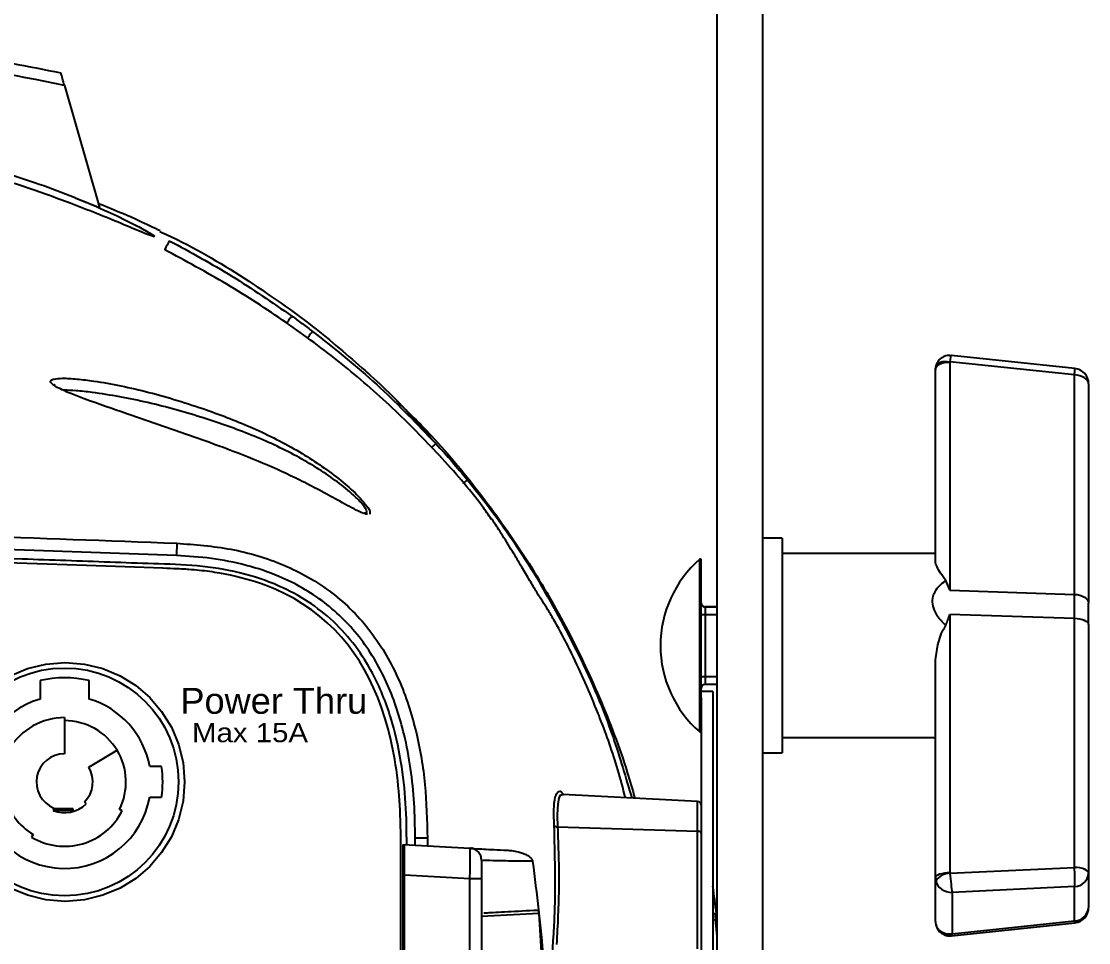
# Model space of a CAD drawing. Header units: inches. Extents: x 0.7 to 44.2, y 3.2 to 34.6.
# Drawn here: x 6.2 to 10.552, y 12.785 to 16.541 of the extents above; entities that cross this region are included whole.
import ezdxf

# ---------------------------------------------------------------- set-up
doc = ezdxf.new("R2010")
doc.units = ezdxf.units.IN
doc.header["$MEASUREMENT"] = 0
doc.layers.add('LABEL', color=2, linetype='Continuous')
doc.styles.add('Arial', font='arial.ttf')

msp = doc.modelspace()

# ---------------------------------------------------------------- linework, layer by layer
for p, q in [((9.0368, 11.9251), (9.0368, 18.7806)), ((9.2238, 11.9251), (9.2238, 18.7806)), ((6.3764, 16.2785), (6.5188, 15.782)), ((6.4228, 15.8205), (6.5188, 15.782)), ((9.9856, 15.1515), (9.9856, 14.2219)), ((10.4936, 15.099), (9.9857, 15.1527)), ((10.4958, 15.1252), (9.992, 15.1784)), ((9.9268, 14.3431), (9.9268, 15.1198)), ((10.4936, 14.2046), (10.4936, 15.099)), ((10.5518, 15.063), (10.5518, 14.1686)), ((7.0241, 14.8028), (7.0069, 14.8091)), ((7.8727, 14.8374), (7.8906, 14.8196)), ((7.5994, 14.5364), (7.5992, 14.5365)), ((7.6208, 14.5444), (7.6211, 14.5316)), ((6.8324, 14.3632), (5.1823, 14.4225)), ((6.8344, 14.4131), (6.8324, 14.3632)), ((9.3018, 14.4332), (9.2238, 14.4332)), ((9.3018, 14.4332), (9.3018, 13.5582)), ((9.9268, 14.3707), (9.3018, 14.3707)), ((8.9718, 14.3477), (8.9668, 14.3477)), ((8.9668, 13.6437), (8.9668, 14.3477)), ((8.9718, 13.7837), (8.9718, 14.3477)), ((9.9856, 14.2219), (10.4936, 14.2046)), ((8.9878, 14.154), (8.9878, 14.1529)), ((9.0368, 14.154), (8.9878, 14.154)), ((8.9878, 14.1529), (8.9878, 14.1218)), ((9.0368, 14.1529), (8.9878, 14.1529)), ((10.5518, 14.082), (10.5518, 14.1686)), ((8.9878, 14.1218), (8.9878, 13.8683)), ((9.0368, 14.1218), (8.9878, 14.1218)), ((9.9856, 14.1229), (9.9856, 13.0691)), ((10.4936, 14.1057), (9.9856, 14.1229)), ((10.4936, 13.0918), (10.4936, 14.1057)), ((10.5518, 14.082), (10.5518, 13.0682)), ((9.9268, 13.0483), (9.9268, 13.9288)), ((6.2768, 13.8531), (6.2768, 13.778)), ((6.4768, 13.778), (6.4768, 13.8531)), ((8.9878, 13.8683), (8.9878, 13.8374)), ((9.0368, 13.8683), (8.9878, 13.8683)), ((9.0368, 13.8374), (8.9878, 13.8374)), ((9.0198, 13.8084), (8.9718, 13.8084)), ((9.0198, 13.8084), (9.0198, 10.8084)), ((8.9718, 13.7837), (8.9718, 10.8084)), ((6.3768, 13.7025), (6.3768, 13.555)), ((8.9668, 13.6437), (8.9718, 13.6437)), ((9.3018, 13.6207), (9.9268, 13.6207)), ((6.475, 13.4997), (6.5908, 13.5693)), ((9.2238, 13.5582), (9.3018, 13.5582)), ((6.7718, 13.5025), (6.7237, 13.5025)), ((6.7237, 13.3775), (6.7718, 13.3775)), ((8.9575, 13.3597), (8.4085, 13.3884)), ((8.9575, 13.2392), (8.9575, 13.3597)), ((6.3333, 13.3335), (6.3298, 13.3242)), ((6.3301, 13.325), (6.4118, 13.325)), ((6.4118, 13.33), (6.332, 13.33)), ((6.4118, 13.325), (6.4118, 13.33)), ((6.4648, 13.3512), (6.4577, 13.3583)), ((6.6115, 13.3226), (6.6004, 13.3282)), ((8.3866, 13.2571), (8.9575, 13.2392)), ((8.9575, 12.7592), (8.9575, 13.2392)), ((6.2481, 13.2256), (6.2417, 13.2149)), ((7.8063, 13.1819), (7.8063, 13.2111)), ((7.8562, 13.2111), (7.8063, 13.2111)), ((7.7567, 11.4331), (7.7567, 13.1845)), ((7.7567, 13.1845), (8.0294, 13.1702)), ((7.7618, 11.5574), (7.7618, 13.0594)), ((8.0294, 13.0453), (7.7618, 13.0594)), ((9.9857, 13.0677), (10.4936, 13.0918)), ((10.5518, 13.0682), (10.5518, 12.9284)), ((8.0294, 11.5715), (8.0294, 13.0453)), ((8.0768, 13.0453), (8.0768, 11.5715)), ((9.9268, 12.8716), (9.9268, 13.0483)), ((10.4947, 13.0136), (9.9947, 12.9898)), ((10.4947, 12.8739), (10.4947, 13.0136)), ((9.9947, 12.9898), (9.9947, 12.821)), ((8.3101, 12.9031), (8.0768, 12.8909)), ((8.0773, 12.9059), (8.0773, 12.9059)), ((8.3101, 12.9031), (8.3427, 12.3784)), ((9.0304, 12.8778), (9.0198, 12.8768)), ((9.0368, 12.8129), (9.0304, 12.8778)), ((9.992, 12.813), (10.4958, 12.8663)), ((9.9947, 12.821), (10.4947, 12.8739))]:
    msp.add_line(p, q)
at = {"flags": 128}
for points in [[(9.9268, 15.1198), (9.9279, 15.1263), (9.9313, 15.1325), (9.9368, 15.1381), (9.9442, 15.143), (9.9532, 15.1469), (9.9634, 15.1497), (9.9743, 15.1513), (9.9856, 15.1515)], [(9.9281, 15.1309), (9.9295, 15.1372), (9.933, 15.1428), (9.9385, 15.1475), (9.9457, 15.1511), (9.9545, 15.1535), (9.9643, 15.1546), (9.9749, 15.1544), (9.9857, 15.1527)], [(10.5518, 15.063), (10.5507, 15.0697), (10.5474, 15.0762), (10.5421, 15.0823), (10.535, 15.0876), (10.5262, 15.0921), (10.5162, 15.0956), (10.5052, 15.0979), (10.4936, 15.099)], [(10.4936, 14.2046), (10.5052, 14.2035), (10.5162, 14.2012), (10.5262, 14.1977), (10.535, 14.1932), (10.5421, 14.1879), (10.5474, 14.1819), (10.5507, 14.1754), (10.5518, 14.1686)], [(10.5518, 14.082), (10.5507, 14.0864), (10.5474, 14.0907), (10.5421, 14.0947), (10.535, 14.0982), (10.5262, 14.1011), (10.5162, 14.1034), (10.5052, 14.1049), (10.4936, 14.1057)], [(8.9718, 13.2302), (8.9715, 13.2319), (8.9707, 13.2335), (8.9694, 13.235), (8.9676, 13.2364), (8.9655, 13.2375), (8.963, 13.2383), (8.9603, 13.2389), (8.9575, 13.2392)], [(7.8562, 13.2111), (7.8563, 13.1952), (7.8563, 13.1792)], [(9.9856, 13.0691), (9.9743, 13.069), (9.9634, 13.068), (9.9532, 13.0661), (9.9442, 13.0635), (9.9368, 13.0603), (9.9313, 13.0566), (9.9279, 13.0525), (9.9268, 13.0483)], [(10.5518, 13.0682), (10.5507, 13.0726), (10.5474, 13.0769), (10.5421, 13.0808), (10.535, 13.0843), (10.5262, 13.0873), (10.5162, 13.0896), (10.5052, 13.0911), (10.4936, 13.0918)]]:
    msp.add_lwpolyline(points, dxfattribs=at)
msp.add_circle((6.3768, 13.44), 0.4645)
for centre, radius, start, end in [((5.0818, 10.3584), 6.06, 77.66405, 89.8109), ((10.121, 15.1437), 0.3753, 353.1555, 357.1607), ((10.4893, 15.063), 0.0625, 0, 83.9624), ((9.271, 13.9957), 0.4653, 130.8426, 229.1574), ((8.9878, 14.17), 0.016, 180.0003, 270.0003), ((8.9878, 14.1689), 0.016, 180.0003, 270.0003), ((8.9838, 13.1934), 0.9284, 89.7532, 90.7406), ((6.3768, 13.44), 0.425, 76.391, 103.609), ((8.9838, 12.9399), 0.9284, 89.7532, 90.7406), ((8.9878, 13.8214), 0.016, 89.9997, 179.9997), ((6.3768, 13.44), 0.3525, 106.4804, 349.7872), ((6.3768, 13.44), 0.3525, 10.2128, 73.5196), ((6.3768, 13.44), 0.2625, 90, 149.0362), ((6.3768, 13.44), 0.25, 31.1296, 90), ((6.3768, 13.44), 0.25, 149.0362, 239.0362), ((6.3768, 13.44), 0.115, 90, 247.8194), ((6.3768, 13.44), 0.25, 333.4349, 31.1296), ((6.3768, 13.44), 0.115, 314.727, 31.2818), ((6.3768, 13.44), 0.4, 351.0107, 8.9893), ((8.9568, 13.3447), 0.015, 0, 87), ((6.3768, 13.44), 0.2625, 239.0362, 333.4349), ((6.3768, 13.44), 0.125, 247.9139, 314.7488), ((8.385, 13.2717), 0.0147, 214.7879, 276.302), ((9.9862, 12.9972), 0.0704, 90.3709, 145.6415), ((10.0302, 13.0463), 0.4657, 355.9786, 5.6145), ((10.4936, 13.0718), 0.0582, 271.0466, 356.4027), ((4.0818, 12.3084), 4.9882, 6.8462, 8.1393), ((10.4936, 12.9321), 0.0582, 271.0466, 356.4027), ((10.4893, 12.9284), 0.0625, 276.0376, 0), ((10.5558, 12.879), 0.0613, 184.8609, 192.0343)]:
    msp.add_arc(centre, radius, start, end)
for centre, major_axis, ratio, start_param, end_param in [((9.9931, 15.1512), (0.00747, -0.00077), 0.818682, 3.020011, 3.226135), ((9.9893, 15.1159), (0.0027, 0.0626), 0.100675, 6.276967, 7.228544), ((9.9893, 15.1195), (0.0625, -0.001), 0.869776, 2.949999, 3.156122), ((10.4893, 13.9155), (0.0021, 0.5002), 0.007684, 5.102457, 5.328794), ((9.9931, 13.0688), (0.00732, -0.00177), 0.923694, 3.36192, 3.568043), ((9.9893, 13.0444), (-0.0068, 0.0622), 0.016562, 1.185847, 2.637787), ((9.9893, 13.048), (0.0625, -0.0012), 0.882937, 3.157886, 3.36401), ((9.9893, 13.0444), (0.0612, -0.0148), 0.858356, 3.552771, 5.00471), ((9.9893, 12.8719), (0.0625, 0.001), 0.869776, 3.127063, 3.333187), ((9.9893, 12.8755), (0.061, 0.0159), 0.867945, 3.125349, 4.577288), ((9.9893, 12.8755), (-0.0027, 0.0626), 0.100675, 3.147811, 3.648174)]:
    msp.add_ellipse(centre, major_axis=major_axis, ratio=ratio, start_param=start_param, end_param=end_param)
for points, knots in [([(5.5493, 16.4492), (5.5507, 16.449), (5.6876, 16.4385), (5.9602, 16.4094), (6.2274, 16.3572), (6.3613, 16.3311)], [0, 0, 0, 0, 0.005481, 0.501597, 1, 1, 1, 1]), ([(6.3764, 16.2785), (6.3735, 16.2888), (6.3674, 16.3101), (6.3626, 16.3268), (6.3617, 16.3299), (6.3613, 16.3311)], [0, 0, 0, 0, 0.354665, 0.734886, 1, 1, 1, 1]), ([(6.0144, 15.9589), (6.1013, 15.9331), (6.237, 15.8928), (6.4171, 15.8241), (6.5434, 15.77), (6.6405, 15.7235), (6.6993, 15.6925), (6.7295, 15.6748), (6.7424, 15.6664), (6.742, 15.6655), (6.7419, 15.6655)], [0, 0, 0, 0, 0.314225, 0.490847, 0.670153, 0.798166, 0.891176, 0.943231, 0.994911, 1, 1, 1, 1]), ([(6.7415, 15.6638), (6.7416, 15.6636), (6.7417, 15.6632), (6.7378, 15.664), (6.7256, 15.6677), (6.6825, 15.6848), (6.6067, 15.7167), (6.5071, 15.7575), (6.3755, 15.8088), (6.2127, 15.8678), (6.0842, 15.9069), (6.0195, 15.9265)], [0, 0, 0, 0, 0.007218, 0.015314, 0.05959, 0.131623, 0.258674, 0.393279, 0.530849, 0.763921, 1, 1, 1, 1]), ([(6.7659, 15.6865), (6.7536, 15.6926), (6.7198, 15.7093), (6.6317, 15.75), (6.5491, 15.7833), (6.514, 15.7974)], [0, 0, 0, 0, 0.245783, 0.680046, 1, 1, 1, 1]), ([(6.7648, 15.6842), (6.7886, 15.6733), (6.9215, 15.6125), (7.1351, 15.4794), (7.3961, 15.2977), (7.5449, 15.167), (7.615, 15.1054)], [0, 0, 0, 0, 0.07625, 0.424732, 0.72911, 1, 1, 1, 1]), ([(6.8036, 15.6465), (6.803, 15.6452), (6.7985, 15.6363), (6.7919, 15.6235), (6.785, 15.6099), (6.7849, 15.6097)], [0, 0, 0, 0, 0.1408638, 0.9880298, 1, 1, 1, 1]), ([(6.8036, 15.6465), (6.8896, 15.5997), (7.0614, 15.5062), (7.2223, 15.395), (7.3028, 15.3394)], [0, 0, 0, 0, 0.500224, 1, 1, 1, 1]), ([(8.1175, 14.5101), (8.1049, 14.5281), (8.0407, 14.62), (7.9062, 14.7727), (7.7148, 14.968), (7.5057, 15.1489), (7.2794, 15.3167), (7.0397, 15.4726), (6.87, 15.5639), (6.7849, 15.6097)], [0, 0, 0, 0, 0.037742, 0.192982, 0.349226, 0.508341, 0.668344, 0.833812, 1, 1, 1, 1]), ([(7.3028, 15.3394), (7.302, 15.3383), (7.3005, 15.3362), (7.2926, 15.3253), (7.2848, 15.3144), (7.2823, 15.311)], [0, 0, 0, 0, 0.440052, 0.822217, 1, 1, 1, 1]), ([(7.3028, 15.3394), (7.317, 15.3291), (7.3455, 15.3085), (7.3736, 15.2874), (7.3876, 15.2769)], [0, 0, 0, 0, 0.499933, 1, 1, 1, 1]), ([(7.3876, 15.2769), (7.3868, 15.2758), (7.3853, 15.2738), (7.3771, 15.2629), (7.3689, 15.2521), (7.3662, 15.2485)], [0, 0, 0, 0, 0.436143, 0.814735, 1, 1, 1, 1]), ([(7.3876, 15.2769), (7.4767, 15.2065), (7.6482, 15.0708), (7.7998, 14.9132), (7.8727, 14.8374)], [0, 0, 0, 0, 0.519085, 1, 1, 1, 1]), ([(9.992, 15.1776), (9.988, 15.1781), (9.9771, 15.1796), (9.9593, 15.1739), (9.942, 15.1615), (9.9324, 15.147), (9.9295, 15.1375), (9.9286, 15.1347)], [0, 0, 0, 0, 0.144337, 0.393264, 0.644067, 0.897576, 1, 1, 1, 1]), ([(7.8731, 14.8379), (7.8468, 14.8683), (7.7848, 14.9399), (7.6908, 15.0371), (7.623, 15.0986), (7.5912, 15.1274)], [0, 0, 0, 0, 0.280976, 0.662144, 1, 1, 1, 1]), ([(6.3262, 15.063), (6.3235, 15.0655), (6.3174, 15.0711), (6.32, 15.0784), (6.3289, 15.0811), (6.3336, 15.0826)], [0, 0, 0, 0, 0.2689968, 0.6161481, 1, 1, 1, 1]), ([(7.0069, 14.8091), (7.0069, 14.8091), (6.9445, 14.8319), (6.8187, 14.8764), (6.6338, 14.9397), (6.4936, 14.9879), (6.3988, 15.0242), (6.3558, 15.0434), (6.3309, 15.0573), (6.3271, 15.0619), (6.3262, 15.063)], [0, 0, 0, 0, 0.000047, 0.260529, 0.522956, 0.771839, 0.855159, 0.94841, 0.987458, 1, 1, 1, 1]), ([(6.3336, 15.0826), (6.3443, 15.0838), (6.3709, 15.087), (6.4282, 15.083), (6.5082, 15.0733), (6.6064, 15.0555), (6.7597, 15.0199), (6.9407, 14.9644), (7.1152, 14.8971), (7.2417, 14.8375), (7.3323, 14.7877), (7.4174, 14.7338), (7.4947, 14.6772), (7.5605, 14.6202), (7.6019, 14.5754), (7.6209, 14.5499), (7.6208, 14.5449), (7.6208, 14.5444)], [0, 0, 0, 0, 0.032063, 0.0800538, 0.1292806, 0.2075179, 0.2864205, 0.4474835, 0.5795899, 0.6468572, 0.7147241, 0.7762209, 0.8390515, 0.9019641, 0.954452, 0.9959853, 1, 1, 1, 1]), ([(6.3376, 15.058), (6.3368, 15.0587), (6.3359, 15.0596), (6.3362, 15.0593), (6.3362, 15.0592)], [0, 0, 0, 0, 0.794284, 1, 1, 1, 1]), ([(7.5994, 14.5376), (7.6019, 14.5374), (7.6106, 14.5366), (7.6083, 14.549), (7.5887, 14.5765), (7.5453, 14.6191), (7.4814, 14.67), (7.4049, 14.7213), (7.2918, 14.7871), (7.138, 14.8576), (6.934, 14.9291), (6.7155, 14.9902), (6.5409, 15.022), (6.4261, 15.0355), (6.3893, 15.0365), (6.3727, 15.0369)], [0, 0, 0, 0, 0.0157257, 0.0546559, 0.0937276, 0.1437498, 0.2046332, 0.2656548, 0.3268286, 0.4599001, 0.5934164, 0.7530252, 0.9122933, 0.9604862, 1, 1, 1, 1]), ([(7.7287, 14.9955), (7.7768, 14.9485), (7.9026, 14.8256), (8.0805, 14.6084), (8.264, 14.3484), (8.424, 14.0743), (8.5609, 13.7841), (8.6522, 13.5481), (8.6916, 13.4085), (8.7017, 13.3731)], [0, 0, 0, 0, 0.105444, 0.275646, 0.43931, 0.604124, 0.772556, 0.942234, 1, 1, 1, 1]), ([(7.6117, 14.5317), (7.6098, 14.5315), (7.6016, 14.5309), (7.5615, 14.55), (7.4959, 14.5857), (7.4156, 14.6295), (7.3148, 14.6814), (7.1842, 14.7424), (7.0778, 14.7826), (7.0241, 14.8028)], [0, 0, 0, 0, 0.032532, 0.141075, 0.294467, 0.417989, 0.544619, 0.769954, 1, 1, 1, 1]), ([(7.8906, 14.8196), (7.8896, 14.8187), (7.8879, 14.8171), (7.8802, 14.8102), (7.8732, 14.8037), (7.8727, 14.8032)], [0, 0, 0, 0, 0.516441, 0.963412, 1, 1, 1, 1]), ([(7.8906, 14.8196), (7.9126, 14.7953), (7.9565, 14.7467), (7.9983, 14.6965), (8.0192, 14.6714)], [0, 0, 0, 0, 0.502172, 1, 1, 1, 1]), ([(8.0192, 14.6714), (8.0182, 14.6706), (8.0163, 14.6691), (8.0086, 14.6628), (8.0014, 14.6569), (8.0011, 14.6566)], [0, 0, 0, 0, 0.52378, 0.976811, 1, 1, 1, 1]), ([(8.0192, 14.6714), (8.07, 14.6073), (8.1707, 14.4801), (8.2576, 14.343), (8.3006, 14.2751)], [0, 0, 0, 0, 0.504396, 1, 1, 1, 1]), ([(8.5519, 13.7187), (8.5346, 13.7615), (8.5009, 13.845), (8.4514, 13.9501), (8.4092, 14.0328), (8.376, 14.093), (8.3469, 14.1425), (8.3292, 14.1697), (8.3144, 14.1928), (8.3017, 14.2133), (8.2879, 14.2362), (8.2667, 14.2721), (8.2367, 14.323), (8.1982, 14.3871), (8.1581, 14.4519), (8.1315, 14.4922), (8.1189, 14.5112)], [0, 0, 0, 0, 0.129714, 0.253309, 0.334557, 0.406997, 0.471983, 0.531338, 0.557569, 0.581695, 0.605869, 0.632205, 0.69722, 0.784775, 0.898293, 1, 1, 1, 1]), ([(5.1372, 14.474), (5.4201, 14.4643), (5.9858, 14.445), (6.5515, 14.4237), (6.8344, 14.4131)], [0, 0, 0, 0, 0.499991, 1, 1, 1, 1]), ([(6.8344, 14.4131), (6.9082, 14.4075), (7.0569, 14.3961), (7.2373, 14.3423), (7.3727, 14.2759), (7.4675, 14.2131), (7.5529, 14.138), (7.6273, 14.0523), (7.6899, 13.9579), (7.7574, 13.8241), (7.8144, 13.6474), (7.8505, 13.4296), (7.8543, 13.2839), (7.8562, 13.2111)], [0, 0, 0, 0, 0.124274, 0.250045, 0.313348, 0.377227, 0.440503, 0.50388, 0.567499, 0.630307, 0.755197, 0.877835, 1, 1, 1, 1]), ([(7.7717, 13.1837), (7.7712, 13.2401), (7.7701, 13.3534), (7.7503, 13.5284), (7.7099, 13.7079), (7.6458, 13.8669), (7.5644, 13.9966), (7.4761, 14.0958), (7.3704, 14.1786), (7.2418, 14.2474), (7.089, 14.2972), (6.9163, 14.3246), (6.7391, 14.329), (6.5013, 14.3381), (6.085, 14.3525), (5.5987, 14.3701), (5.2313, 14.3833), (5.1018, 14.3879)], [0, 0, 0, 0, 0.049612, 0.099523, 0.154558, 0.210928, 0.249291, 0.288686, 0.327086, 0.366656, 0.416409, 0.467556, 0.519832, 0.572145, 0.676771, 0.886022, 1, 1, 1, 1]), ([(7.8063, 13.2111), (7.8054, 13.2587), (7.8038, 13.3535), (7.789, 13.4947), (7.7653, 13.6226), (7.7332, 13.7368), (7.695, 13.8368), (7.6467, 13.9325), (7.5875, 14.0218), (7.5174, 14.1027), (7.437, 14.1734), (7.3477, 14.2325), (7.2412, 14.2849), (7.1168, 14.3262), (6.9761, 14.354), (6.8802, 14.3601), (6.8324, 14.3632)], [0, 0, 0, 0, 0.083513, 0.166323, 0.248892, 0.31155, 0.374168, 0.436542, 0.499362, 0.561688, 0.62381, 0.686649, 0.749183, 0.831492, 0.916017, 1, 1, 1, 1]), ([(9.9694, 14.2609), (9.9617, 14.2712), (9.9398, 14.3005), (9.9276, 14.3279), (9.9268, 14.3415), (9.9268, 14.3431)], [0, 0, 0, 0, 0.324577, 0.922742, 1, 1, 1, 1]), ([(8.3006, 14.2751), (8.3599, 14.1703), (8.479, 13.9601), (8.6069, 13.6566), (8.6649, 13.4569), (8.6891, 13.3737)], [0, 0, 0, 0, 0.366698, 0.736137, 1, 1, 1, 1]), ([(9.9694, 14.0773), (9.9587, 14.0883), (9.9422, 14.1051), (9.924, 14.135), (9.9139, 14.1647), (9.9159, 14.1947), (9.9307, 14.2289), (9.9515, 14.2486), (9.9686, 14.2603), (9.9694, 14.2609)], [0, 0, 0, 0, 0.190457, 0.293194, 0.446601, 0.600717, 0.707922, 0.98553, 1, 1, 1, 1]), ([(9.9856, 14.2219), (9.9855, 14.2221), (9.9801, 14.2356), (9.9747, 14.2483), (9.9694, 14.2609)], [0, 0, 0, 0, 0.0172764, 1, 1, 1, 1]), ([(9.9694, 14.0773), (9.9747, 14.0924), (9.9801, 14.1077), (9.9855, 14.1226), (9.9856, 14.1229)], [0, 0, 0, 0, 0.9827236, 1, 1, 1, 1]), ([(9.9268, 13.9288), (9.9294, 13.9522), (9.9347, 14.0002), (9.9521, 14.0507), (9.9674, 14.0742), (9.9694, 14.0773)], [0, 0, 0, 0, 0.454626, 0.927986, 1, 1, 1, 1]), ([(8.6638, 13.3751), (8.6533, 13.4134), (8.6233, 13.523), (8.5853, 13.6377), (8.5542, 13.7122), (8.5516, 13.7186)], [0, 0, 0, 0, 0.329844, 0.942747, 1, 1, 1, 1]), ([(8.3729, 13.2633), (8.3724, 13.2766), (8.3707, 13.3189), (8.3735, 13.3738), (8.3864, 13.4026), (8.4002, 13.4056), (8.4101, 13.389), (8.4104, 13.3883)], [0, 0, 0, 0, 0.126822, 0.40503, 0.691356, 0.98853, 1, 1, 1, 1]), ([(8.4072, 13.3845), (8.4051, 13.3856), (8.3956, 13.3904), (8.3877, 13.3607), (8.3843, 13.3106), (8.3861, 13.2699), (8.3866, 13.2571)], [0, 0, 0, 0, 0.107189, 0.47685, 0.836156, 1, 1, 1, 1]), ([(8.408, 13.3888), (8.4073, 13.3888), (8.4063, 13.3887), (8.407, 13.3883), (8.4073, 13.3882)], [0, 0, 0, 0, 0.660103, 1, 1, 1, 1]), ([(8.3684, 12.7849), (8.369, 12.7928), (8.3716, 12.8327), (8.38, 12.9919), (8.376, 13.1436), (8.3729, 13.2633)], [0, 0, 0, 0, 0.050102, 0.250518, 1, 1, 1, 1]), ([(8.3866, 13.2571), (8.3895, 13.1771), (8.3951, 13.0169), (8.3866, 12.8572), (8.3823, 12.7772)], [0, 0, 0, 0, 0.4994289, 1, 1, 1, 1]), ([(7.7618, 13.0594), (7.7618, 13.0779), (7.7618, 13.1045), (7.7618, 13.1355), (7.7618, 13.1537), (7.7618, 13.1676), (7.7618, 13.1816), (7.7618, 13.1831), (7.7618, 13.1842)], [0, 0, 0, 0, 0.273164, 0.38987, 0.5, 0.61013, 0.726835, 1, 1, 1, 1]), ([(8.0294, 13.0453), (8.0294, 13.0453), (8.0295, 13.0604), (8.0298, 13.0856), (8.0303, 13.119), (8.0305, 13.143), (8.0302, 13.161), (8.0297, 13.1689), (8.0295, 13.1702), (8.0294, 13.1702), (8.0294, 13.1702)], [0, 0, 0, 0, 0.000012, 0.223504, 0.372081, 0.522631, 0.666136, 0.861239, 0.999988, 1, 1, 1, 1]), ([(8.0294, 13.1702), (8.0294, 13.1702), (8.0472, 13.1692), (8.0198, 13.1705), (8.0636, 13.1675), (8.1146, 13.1646), (8.152, 13.1628), (8.1742, 13.1619), (8.1784, 13.1617)], [0, 0, 0, 0, 0.000001, 0.240735, 0.599273, 0.778425, 0.957566, 1, 1, 1, 1]), ([(8.0345, 13.1689), (8.0345, 13.1689), (8.0383, 13.1687), (8.0431, 13.1685), (8.0478, 13.1682)], [0, 0, 0, 0, 0.014444, 1, 1, 1, 1]), ([(8.1784, 13.1617), (8.1852, 13.1612), (8.2009, 13.1601), (8.223, 13.1562), (8.2425, 13.1505), (8.2558, 13.1451), (8.2648, 13.1403), (8.271, 13.136), (8.2753, 13.1324), (8.2782, 13.1293), (8.2803, 13.1267), (8.2819, 13.1242), (8.283, 13.122), (8.2838, 13.1197), (8.2843, 13.118), (8.2845, 13.1168), (8.2846, 13.1164)], [0, 0, 0, 0, 0.20075, 0.46212, 0.637654, 0.755571, 0.834845, 0.888213, 0.924225, 0.948612, 0.965221, 0.976632, 0.987875, 0.992652, 0.997483, 1, 1, 1, 1]), ([(8.0768, 13.1202), (8.0768, 13.12), (8.0768, 13.1195), (8.0768, 13.1149), (8.0768, 13.1057), (8.0768, 13.0935), (8.0768, 13.0732), (8.0768, 13.0564), (8.0768, 13.0453)], [0, 0, 0, 0, 0.172101, 0.372363, 0.483949, 0.595481, 0.733863, 1, 1, 1, 1]), ([(8.2846, 13.1164), (8.2599, 13.1167), (8.2162, 13.1172), (8.1622, 13.1181), (8.1082, 13.1193), (8.0927, 13.1198), (8.0824, 13.1201)], [0, 0, 0, 0, 0.2444641, 0.433405, 0.6222061, 1, 1, 1, 1]), ([(8.2846, 13.1164), (8.3016, 12.9842), (8.3338, 12.7338), (8.3396, 12.4815), (8.3424, 12.3623)], [0, 0, 0, 0, 0.527938, 1, 1, 1, 1]), ([(8.0854, 12.9063), (8.0887, 12.9065), (8.095, 12.9068), (8.1322, 12.9088), (8.1972, 12.9122), (8.263, 12.9156), (8.3064, 12.9179)], [0, 0, 0, 0, 0.221406, 0.419372, 0.61753, 1, 1, 1, 1]), ([(8.3064, 12.9179), (8.3067, 12.9177), (8.3072, 12.9174), (8.3081, 12.9148), (8.309, 12.9109), (8.3097, 12.9067), (8.31, 12.9041), (8.3101, 12.9031)], [0, 0, 0, 0, 0.2203516, 0.4407013, 0.6607005, 0.8777731, 1, 1, 1, 1]), ([(9.0337, 12.903), (9.0339, 12.903), (9.0374, 12.9033), (9.0283, 12.9025), (9.0198, 12.9017)], [0, 0, 0, 0, 0.068266, 1, 1, 1, 1]), ([(9.0289, 12.9025), (9.0288, 12.9022), (9.0285, 12.9017), (9.0286, 12.8973), (9.0291, 12.891), (9.0297, 12.8841), (9.0302, 12.8795), (9.0304, 12.8778)], [0, 0, 0, 0, 0.215893, 0.431782, 0.647741, 0.863688, 1, 1, 1, 1]), ([(9.9286, 12.8567), (9.9311, 12.8501), (9.936, 12.8369), (9.9516, 12.8218), (9.9701, 12.8139), (9.9844, 12.8116), (9.9912, 12.8131), (9.992, 12.8133)], [0, 0, 0, 0, 0.249571, 0.500336, 0.748534, 0.969089, 1, 1, 1, 1]), ([(8.356, 12.3661), (8.3561, 12.3842), (8.3562, 12.4467), (8.3582, 12.5509), (8.3619, 12.6749), (8.3663, 12.7482), (8.3684, 12.7849)], [0, 0, 0, 0, 0.120169, 0.413363, 0.706682, 1, 1, 1, 1])]:
    msp.add_open_spline(points, degree=3, knots=knots)
for points in [[(8.0768, 13.1202), (8.0761, 13.1266), (8.0746, 13.1392), (8.0638, 13.1554), (8.0482, 13.1671), (8.0357, 13.1691), (8.0294, 13.1702)], [(8.0768, 13.0453), (8.0761, 13.0453), (8.0746, 13.0453), (8.0638, 13.0453), (8.0482, 13.0453), (8.0357, 13.0453), (8.0294, 13.0453)]]:
    msp.add_open_spline(points, degree=3)
at = {"layer": 'LABEL'}
for points in [[(7.7392, 13.402), (7.7392, 13.402), (7.7371, 13.4241), (7.7347, 13.446), (7.7321, 13.4676), (7.7292, 13.489), (7.7261, 13.5101), (7.7227, 13.5309), (7.719, 13.5515), (7.7151, 13.5719), (7.711, 13.5919), (7.7066, 13.6118), (7.7066, 13.6118), (7.6953, 13.6571), (7.6827, 13.701), (7.6687, 13.7433), (7.6534, 13.7841), (7.6367, 13.8234), (7.6187, 13.8612), (7.5992, 13.8975), (7.5785, 13.9323), (7.5564, 13.9655), (7.5329, 13.9973), (7.5329, 13.9973), (7.5061, 14.0297), (7.4778, 14.0604), (7.4478, 14.0893), (7.4163, 14.1164), (7.3832, 14.1418), (7.3485, 14.1654), (7.3122, 14.1872), (7.2743, 14.2072), (7.2349, 14.2255), (7.1939, 14.242), (7.1939, 14.242), (7.1748, 14.2488), (7.1553, 14.2554), (7.1356, 14.2615), (7.1155, 14.2673), (7.0951, 14.2727), (7.0743, 14.2778), (7.0532, 14.2825), (7.0318, 14.2868), (7.0101, 14.2908), (6.988, 14.2944), (6.988, 14.2944), (6.9779, 14.2959), (6.9676, 14.2974), (6.9573, 14.2987), (6.947, 14.3), (6.9365, 14.3012), (6.926, 14.3024), (6.9155, 14.3034), (6.9049, 14.3044), (6.8942, 14.3053), (6.8834, 14.3061), (6.8834, 14.3061), (6.8774, 14.3065), (6.8704, 14.307), (6.8624, 14.3074), (6.8534, 14.3078), (6.8433, 14.3083), (6.8323, 14.3088), (6.8202, 14.3093), (6.807, 14.3098), (6.7929, 14.3104), (6.7778, 14.3109), (6.7778, 14.3109), (6.6238, 14.3164), (6.4663, 14.322), (6.3053, 14.3277), (6.1408, 14.3336)], [(6.3792, 13.927), (6.3792, 13.927), (6.4582, 13.9206), (6.5332, 13.9022), (6.603, 13.8727), (6.6669, 13.833), (6.7236, 13.7844), (6.7723, 13.7276), (6.8119, 13.6638), (6.8414, 13.5939), (6.8599, 13.519), (6.8662, 13.44), (6.8662, 13.44), (6.8599, 13.361), (6.8414, 13.2861), (6.8119, 13.2162), (6.7723, 13.1524), (6.7236, 13.0956), (6.6669, 13.047), (6.603, 13.0074), (6.5332, 12.9778), (6.4582, 12.9594), (6.3792, 12.953), (6.3792, 12.953), (6.3002, 12.9594), (6.2253, 12.9778), (6.1554, 13.0074)], [(6.1554, 13.8727), (6.2253, 13.9022), (6.3002, 13.9206), (6.3792, 13.927)], [(7.7473, 11.4281), (7.7473, 13.1887), (7.7473, 13.1887), (7.7472, 13.2132), (7.7469, 13.2371), (7.7465, 13.2602), (7.746, 13.2826), (7.7453, 13.3043), (7.7444, 13.3253), (7.7433, 13.3455), (7.7421, 13.3651), (7.7408, 13.3839), (7.7392, 13.402), (7.7392, 13.402)]]:
    msp.add_lwpolyline(points, dxfattribs=at)

# ---------------------------------------------------------------- texts
at = {"layer": 'LABEL', "style": 'Arial'}
msp.add_text('Power Thru', height=0.10549, dxfattribs=at).set_placement((6.8489, 13.718))
at = {"layer": 'LABEL', "style": 'Arial', "width": 1.1}
msp.add_text('Max 15A', height=0.078, dxfattribs=at).set_placement((6.8962, 13.602))

doc.saveas('drawing.dxf')
